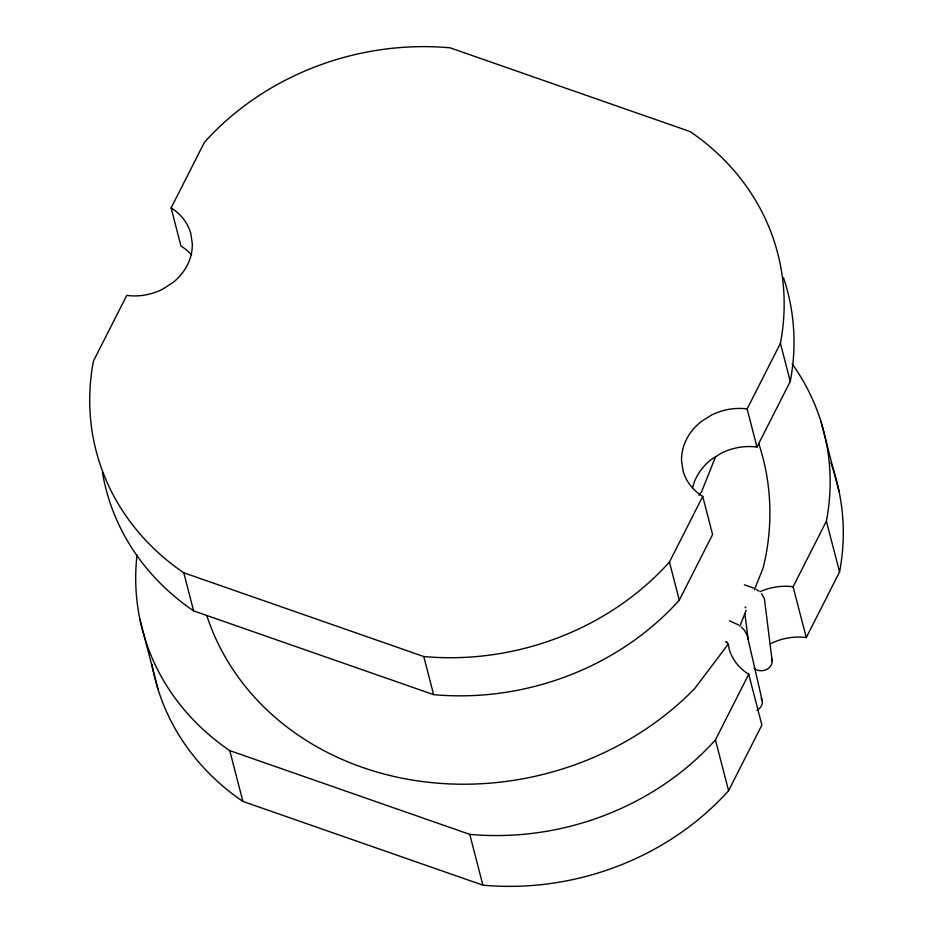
<?xml version="1.0" encoding="UTF-8"?>
<svg xmlns="http://www.w3.org/2000/svg" width="933" height="933" viewBox="0 0 933 933"><rect width="100%" height="100%" fill="white"/><g stroke="black" fill="none" stroke-linecap="round" stroke-linejoin="round"><path stroke-width="1.4" d="M715.564 456.82L701.534 491.866L698.992 495.236M739.799 626.288L746.167 610.357M754.412 589.761L763.194 567.824A289.183 251.688 -14.5 0 0 758.832 443.781M191.615 254.977A54.627 47.536 -14.5 0 0 180.979 246.044L171.124 207.931L204.42 142.306A264.855 230.521 -14.5 0 1 450.103 47.828L690.093 131.576A264.855 230.521 -14.5 0 1 780.42 343.309L790.274 381.422L756.978 447.035A54.627 47.536 -14.5 0 0 721.384 453.135L711.179 459.596A54.627 47.536 -14.5 0 0 692.554 487.819M102.42 472.401A264.855 230.521 -14.5 0 0 193.621 610.893L433.623 694.642A264.855 230.521 -14.5 0 0 679.306 600.152L669.451 562.039L702.736 496.426A54.627 47.536 -14.5 0 1 683.108 471.048L681.533 460.482A54.627 47.536 -14.5 0 1 701.324 421.483L711.529 415.033A54.627 47.536 -14.5 0 1 747.123 408.934L780.42 343.309M679.306 600.152L712.59 534.527L702.736 496.426M151.939 664.354A264.855 230.521 -14.5 0 0 242.907 801.424L482.897 885.172A264.855 230.521 -14.5 0 0 728.58 790.694L715.436 739.881L748.732 674.256A54.627 47.536 -14.5 0 1 729.093 648.89L728.545 645.17M770.658 643.677A54.627 47.536 -14.5 0 1 806.264 637.577L793.12 586.764L826.405 521.15A264.855 230.521 -14.5 0 0 792.117 363.788M728.58 790.694L761.876 725.069L748.732 674.256M806.264 637.577L839.548 571.952A264.855 230.521 -14.5 0 0 830.86 462.815M728.358 643.933L694.793 688.449A289.183 251.688 -14.5 0 1 417.273 780.828A289.183 251.688 -14.5 0 1 207.021 616.246M744.371 584.793L753.759 588.117M729.408 620.772L738.586 624.958M171.124 207.931A54.627 47.536 -14.5 0 1 190.764 233.308L192.326 243.875A54.627 47.536 -14.5 0 1 172.547 282.862L162.342 289.323A54.627 47.536 -14.5 0 1 126.736 295.423L93.452 361.048A264.855 230.521 -14.5 0 0 183.766 572.78L423.769 656.529A264.855 230.521 -14.5 0 0 669.451 562.039M137.034 554.738A264.855 230.521 -14.5 0 0 229.763 750.622L469.766 834.37A264.855 230.521 -14.5 0 0 715.436 739.881M725.431 641.846L726.842 642.569M745.933 607.803L744.977 606.975M756.36 589.411L758.751 590.997M741.478 627.139L744.791 630.72L747.38 636.073L762.121 700.263M761.596 593.68L764.197 598.31L764.757 601.412L772.209 661.275M727.682 643.467L726.889 641.951M820.947 421.483L839.117 491.668M826.405 521.15L839.548 571.952M747.123 408.934L756.978 447.035M423.769 656.529L433.623 694.642M469.766 834.37L482.897 885.172M183.766 572.78L193.621 610.893M229.763 750.622L242.907 801.424M139.88 619.162L158.039 689.347M744.896 613.564L748.103 639.28M783.487 277.672A264.855 230.521 -14.5 0 1 790.274 381.422M759.963 591.709A54.627 47.536 -14.5 0 1 793.12 586.764M761.141 698.234A10.66 8.549 -12.9 0 1 756.826 710.258M771.836 658.955A10.66 9.003 -7.1 0 1 766.949 669.311A10.66 9.003 -7.1 0 1 754.109 668.39"/></g></svg>
